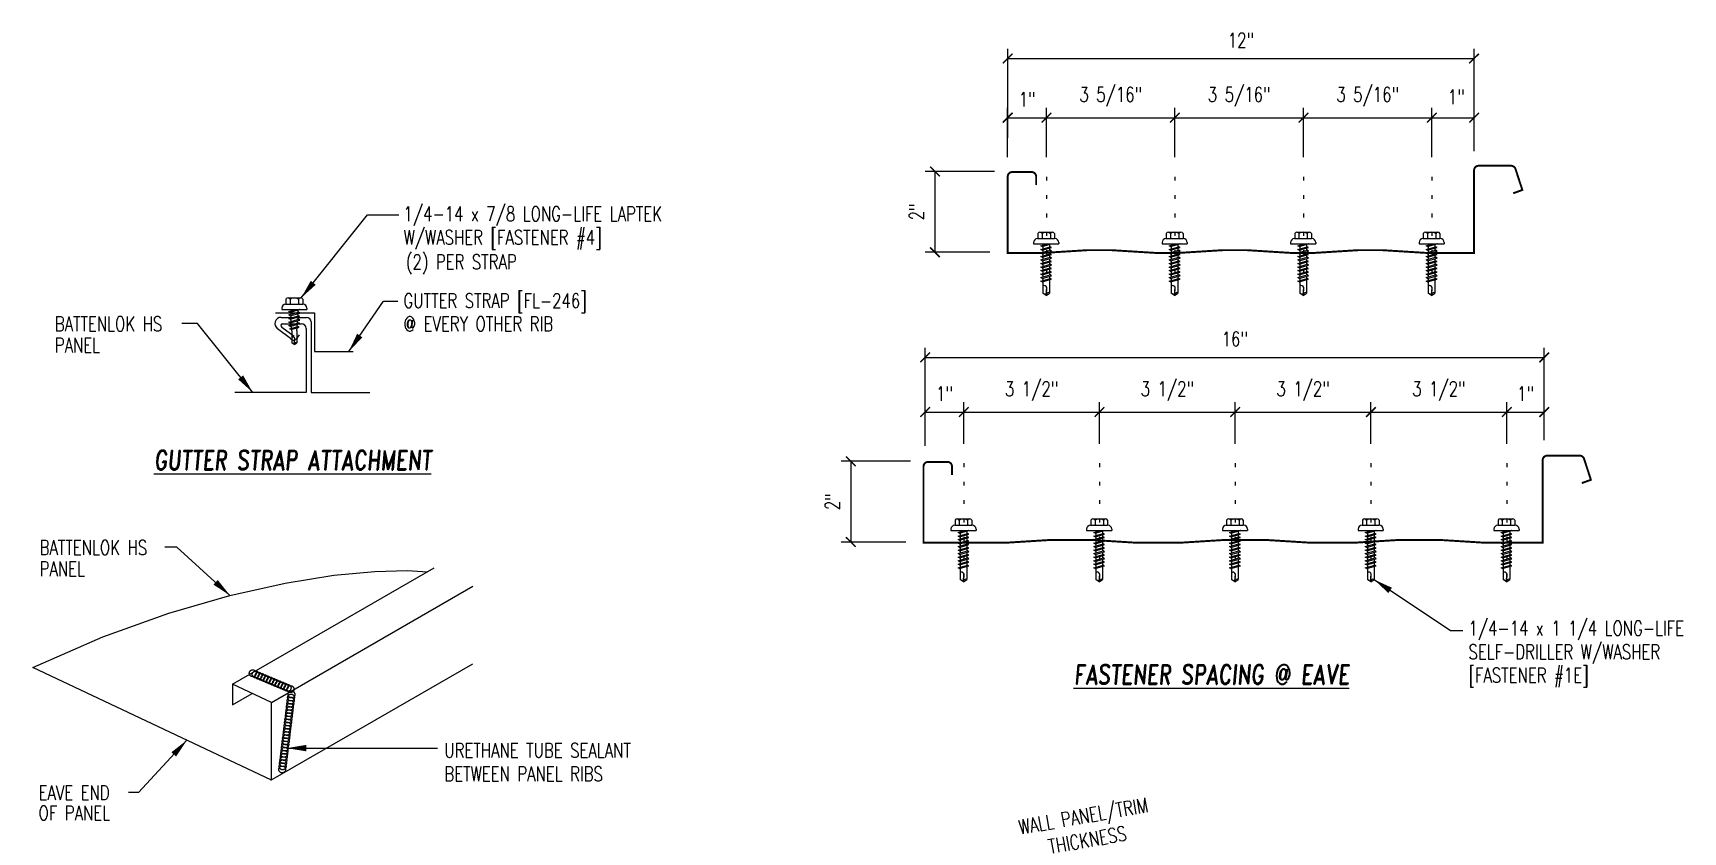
# Model space of a CAD drawing. Header units: inches. Extents: x 5.9 to 48.7, y 11.5 to 61.9.
# Drawn here: x 5.85 to 48.39, y 41.31 to 61.92 of the extents above; entities that cross this region are included whole.
import ezdxf

# ---------------------------------------------------------------- set-up
doc = ezdxf.new("R2010")
doc.units = ezdxf.units.IN
doc.header["$MEASUREMENT"] = 0
doc.linetypes.add('CENTER2', pattern=[1.125, 0.75, -0.125, 0.125, -0.125])
doc.linetypes.add('DOT2', pattern=[0.125, 0, -0.125])
for name, color, linetype in [('DIM', 2, 'Continuous'), ('DIM-DETAIL', 7, 'Continuous'), ('FASTENER', 9, 'Continuous'), ('LABEL', 6, 'Continuous'), ('PANEL', 11, 'Continuous'), ('SEALANT', 253, 'CENTER2'), ('TEXT', 2, 'Continuous'), ('TRIM', 6, 'Continuous')]:
    doc.layers.add(name, color=color, linetype=linetype)
doc.styles.add('ROMAND', font='romand', dxfattribs={"height": 0.075})
doc.styles.add('TEXT', font='SIMPLEX', dxfattribs={"width": 0.75, "height": 6})
doc.styles.add('TEXT1', font='ROMANS.shx', dxfattribs={"width": 0.75, "height": 0.375})
doc.dimstyles.new('DETAIL', dxfattribs={"dimscale": 4, "dimtxt": 0.375, "dimasz": 0.0625, "dimexe": 0.0625, "dimexo": 0.125, "dimgap": 0.0625, "dimtad": 1, "dimdec": 4, "dimzin": 3, "dimdsep": 46, "dimlunit": 4, "dimtxsty": 'TEXT1', "dimblk": 'ARCHTICK', "dimcen": 0.0625, "dimclrd": 7, "dimclre": 7, "dimclrt": 2, "dimadec": 0, "dimazin": 0, "dimtfac": 0.59375, "dimtdec": 4, "dimtmove": 0, "dimatfit": 3, "dimfxl": 0, "dimfrac": 2, "dimtolj": 1, "dimtzin": 3, "dimarcsym": 0})
doc.dimstyles.new('DETAIL$7', dxfattribs={"dimscale": 4, "dimtxt": 6, "dimasz": 0.125, "dimexe": 0.0625, "dimexo": 0.125, "dimgap": 0.0625, "dimtad": 1, "dimdec": 5, "dimzin": 3, "dimdsep": 46, "dimlunit": 4, "dimtxsty": 'TEXT', "dimblk": 'ARCHTICK', "dimcen": 0.0625, "dimclrd": 7, "dimclre": 7, "dimclrt": 2, "dimadec": 0, "dimazin": 0, "dimtfac": 0.666667, "dimtdec": 5, "dimtmove": 0, "dimatfit": 3, "dimfxl": 0, "dimfrac": 2, "dimtolj": 1, "dimtzin": 3, "dimarcsym": 0})

# ---------------------------------------------------------------- blocks, each defined once
blk = doc.blocks.new('_ArchTick')
at = {"color": 0, "linetype": 'ByBlock', "const_width": 0.15}
blk.add_lwpolyline([(-0.5, -0.5), (0.5, 0.5)], dxfattribs=at)
blk = doc.blocks.new('A$C5F8068C3')
at = {"layer": 'TRIM'}
for p, q in [((-3.093, 0.072), (-2.093, 0.072)), ((-2.093, 0.072), (-2.093, -0.928)), ((-2.093, -0.928), (-1.093, -0.928))]:
    blk.add_line(p, q, dxfattribs=at)
blk = doc.blocks.new('FD-F4')
at = {"layer": 'TEXT', "style": 'TEXT1', "width": 0.75}
for s, p in [('1/4-14 x 7/8 LONG-LIFE LAPTEK', (0.005, -0.041)), ('W/WASHER [FASTENER #4]', (0.005, -0.193))]:
    blk.add_text(s, height=0.09375, dxfattribs=at).set_placement(p)
blk.add_attdef('(QUANTITY)', (1.485, -0.193), '', height=0.0938, dxfattribs=at)
at = {"layer": 'TEXT', "style": 'TEXT1', "flags": 1}
for tag, p in [('Color', (0.062, -0.435)), ('Calc', (0.062, -0.435)), ('Opt1', (0.062, -0.435)), ('Opt2', (0.062, -0.435)), ('Opt3', (0.062, -0.435)), ('Description', (0.062, -0.435)), ('Multiple', (0.062, -0.435)), ('Part', (0.062, -0.435)), ('Spare1', (0.062, -0.622)), ('Spare2', (0.062, -0.622)), ('Spare3', (0.062, -0.622)), ('Spare4', (0.062, -0.622)), ('Spare5', (0.062, -0.622)), ('Spare6', (0.062, -0.622)), ('Spare7', (0.062, -0.622)), ('Spare8', (0.062, -0.622)), ('Spare9', (0.062, -0.622)), ('Spare10', (0.062, -0.622))]:
    blk.add_attdef(tag, p, '', height=0.0938, dxfattribs=at)
blk = doc.blocks.new('fz5')
at = {"layer": 'FASTENER'}
for p, q in [((-0.326, 0.071), (-0.326, 0.037)), ((-0.326, 0.037), (0.322, 0.037)), ((-0.226, 0.171), (0.214, 0.171)), ((-0.217, 0.305), (-0.217, 0.171)), ((-0.163, 0.337), (0.159, 0.337)), ((-0.141, -0.014), (0.037, 0.037)), ((-0.108, 0.305), (-0.108, 0.171)), ((-0.105, -0.034), (0.137, 0.035)), ((-0.088, 0.037), (-0.088, 0.001)), ((-0.088, 0.037), (0.085, 0.037)), ((0.085, 0.037), (0.134, 0.037)), ((0.085, 0.02), (0.085, -0.041)), ((0.105, 0.305), (0.105, 0.171)), ((0.137, 0.035), (0.134, 0.037)), ((0.214, 0.305), (0.214, 0.171)), ((0.322, 0.071), (0.322, 0.037)), ((-0.105, -0.034), (-0.141, -0.014)), ((-0.141, -0.105), (0.102, -0.036)), ((-0.105, -0.125), (-0.141, -0.105)), ((-0.141, -0.196), (0.102, -0.127)), ((-0.105, -0.216), (-0.141, -0.196)), ((-0.141, -0.287), (0.102, -0.217)), ((-0.105, -0.307), (-0.141, -0.287)), ((-0.141, -0.378), (0.102, -0.308)), ((-0.105, -0.398), (-0.141, -0.378)), ((-0.122, -0.463), (0.089, -0.403)), ((-0.105, -0.125), (0.137, -0.056)), ((-0.105, -0.216), (0.137, -0.147)), ((-0.105, -0.307), (0.137, -0.238)), ((-0.105, -0.398), (0.137, -0.328)), ((-0.088, -0.029), (-0.088, -0.09)), ((-0.088, -0.12), (-0.088, -0.181)), ((-0.084, -0.27), (-0.088, -0.211)), ((-0.086, -0.483), (0.124, -0.423)), ((-0.078, -0.36), (-0.082, -0.3)), ((-0.071, -0.449), (-0.075, -0.389)), ((0.071, -0.408), (0.075, -0.346)), ((0.077, -0.315), (0.082, -0.253)), ((0.084, -0.223), (0.085, -0.211)), ((0.085, -0.071), (0.085, -0.131)), ((0.085, -0.162), (0.085, -0.211)), ((0.124, -0.423), (0.089, -0.403)), ((0.137, -0.056), (0.102, -0.036)), ((0.137, -0.147), (0.102, -0.127)), ((0.137, -0.238), (0.102, -0.217)), ((0.137, -0.328), (0.102, -0.308)), ((-0.086, -0.483), (-0.122, -0.463)), ((-0.066, -0.516), (-0.069, -0.478)), ((-0.066, -0.516), (-0.066, -0.82)), ((-0.002, -0.866), (-0.066, -0.82)), ((-0.003, -0.854), (0.009, -0.714)), ((-0.002, -0.866), (0.063, -0.82)), ((0.063, -0.515), (0.068, -0.439)), ((0.063, -0.516), (0.063, -0.82))]:
    blk.add_line(p, q, dxfattribs=at)
for centre, radius, start, end in [((-0.226, 0.071), 0.1, 90, 180), ((-0.163, 0.274), 0.0628, 29.8754, 150.1246), ((-0.002, 0.141), 0.196, 56.9974, 123.0026), ((0.159, 0.274), 0.0628, 29.8754, 150.1246), ((0.222, 0.071), 0.1, 0, 90), ((-0.036, -0.723), 0.0461, 11.1445, 130.906), ((0.039, -0.855), 0.0422, 55.4585, 194.8454), ((0.073, -0.516), 0.01, 175.9484, 180)]:
    blk.add_arc(centre, radius, start, end, dxfattribs=at)
blk = doc.blocks.new('dsc-FL-246')
at = {"layer": 'TEXT', "style": 'TEXT1', "width": 0.75}
for s, p in [('GUTTER STRAP [FL-246]', (0, 0)), ('@ EVERY OTHER RIB', (0, -0.6))]:
    blk.add_text(s, height=0.375, dxfattribs=at).set_placement(p)
at = {"layer": 'TEXT', "style": 'TEXT1', "flags": 1}
for tag, p in [('COLOR', (0, -1.2)), ('CALC', (0, -1.2)), ('OPT1', (0, -1.2)), ('OPT2', (0, -1.2)), ('OPT3', (0, -1.2)), ('GAGE', (0, -1.2)), ('SHPLN', (0, -1.2)), ('PART', (0, -1.2)), ('DESCRIPTION', (0, -1.2)), ('MULTIPLE', (0, -1.2)), ('SPARE1', (0, -1.8)), ('SPARE2', (0, -1.8)), ('SPARE3', (0, -1.8)), ('SPARE4', (0, -1.8)), ('SPARE5', (0, -1.8)), ('SPARE6', (0, -1.8)), ('SPARE7', (0, -1.8)), ('SPARE8', (0, -1.8)), ('SPARE9', (0, -1.8)), ('SPARE10', (0, -1.8))]:
    blk.add_attdef(tag, p, '', height=0.375, dxfattribs=at)
blk = doc.blocks.new('LAY-LAB')
at = {"layer": 'LABEL', "color": 6, "style": 'ROMAND', "oblique": 5, "width": 0.75}
blk.add_attdef('LAY-LAB', (0.017, 0.036), '', height=0.188, dxfattribs=at)
blk = doc.blocks.new('*D24')
at = {"layer": 'DEFPOINTS', "color": 0}
for p in [(29.848, 52.143), (28.856, 50.77), (29.848, 50.82)]:
    blk.add_point(p, dxfattribs=at)
at = {"layer": 'DIM', "color": 7, "lineweight": -2}
for p, q in [((28.856, 51.27), (28.856, 52.393)), ((29.848, 51.32), (29.848, 52.393)), ((28.856, 52.143), (29.848, 52.143))]:
    blk.add_line(p, q, dxfattribs=at)
at = {"layer": 'DIM', "color": 7, "lineweight": -2, "xscale": 0.25, "yscale": 0.25, "zscale": 0.25, "rotation": 180}
blk.add_blockref('_ArchTick', (28.856, 52.143), dxfattribs=at)
at = {"layer": 'DIM', "color": 7, "lineweight": -2, "xscale": 0.25, "yscale": 0.25, "zscale": 0.25}
blk.add_blockref('_ArchTick', (29.848, 52.143), dxfattribs=at)
at = {"layer": 'DIM', "color": 2, "insert": (29.352, 52.616), "char_height": 0.375, "attachment_point": 5, "style": 'TEXT1'}
blk.add_mtext('\\A1;1"', dxfattribs=at)
blk = doc.blocks.new('*D25')
at = {"layer": 'DEFPOINTS', "color": 0}
for p in [(28.975, 50.872), (26.937, 48.786), (28.855, 48.786)]:
    blk.add_point(p, dxfattribs=at)
at = {"layer": 'DIM', "color": 7, "lineweight": -2}
for p, q in [((28.475, 50.872), (26.687, 50.872)), ((26.937, 50.872), (26.937, 48.786)), ((28.355, 48.786), (26.687, 48.786))]:
    blk.add_line(p, q, dxfattribs=at)
at = {"layer": 'DIM', "color": 7, "lineweight": -2, "xscale": 0.25, "yscale": 0.25, "zscale": 0.25}
for p, rotation in [((26.937, 50.872), 90), ((26.937, 48.786), 270)]:
    blk.add_blockref('_ArchTick', p, dxfattribs=dict(at, rotation=rotation))
at = {"layer": 'DIM', "color": 2, "insert": (26.464, 49.829), "char_height": 0.375, "attachment_point": 5, "rotation": 90, "style": 'TEXT1'}
blk.add_mtext('\\A1;2"', dxfattribs=at)
blk = doc.blocks.new('*D26')
at = {"layer": 'DEFPOINTS', "color": 0}
for p in [(44.817, 52.143), (43.848, 50.82), (44.817, 50.914)]:
    blk.add_point(p, dxfattribs=at)
at = {"layer": 'DIM', "color": 7, "lineweight": -2}
for p, q in [((43.848, 51.32), (43.848, 52.393)), ((44.817, 51.414), (44.817, 52.393)), ((43.848, 52.143), (44.817, 52.143))]:
    blk.add_line(p, q, dxfattribs=at)
at = {"layer": 'DIM', "color": 7, "lineweight": -2, "xscale": 0.25, "yscale": 0.25, "zscale": 0.25, "rotation": 180}
blk.add_blockref('_ArchTick', (43.848, 52.143), dxfattribs=at)
at = {"layer": 'DIM', "color": 7, "lineweight": -2, "xscale": 0.25, "yscale": 0.25, "zscale": 0.25}
blk.add_blockref('_ArchTick', (44.817, 52.143), dxfattribs=at)
at = {"layer": 'DIM', "color": 2, "insert": (44.333, 52.616), "char_height": 0.375, "attachment_point": 5, "style": 'TEXT1'}
blk.add_mtext('\\A1;1"', dxfattribs=at)
blk = doc.blocks.new('FD-F1e')
at = {"layer": 'TEXT', "style": 'TEXT1', "width": 0.75}
for s, p in [('1/4-14 x 1 1/4 LONG-LIFE', (0.005, -0.041)), ('SELF-DRILLER W/WASHER', (0.005, -0.193)), ('[FASTENER #1E]', (0.005, -0.344))]:
    blk.add_text(s, height=0.09375, dxfattribs=at).set_placement(p)
blk.add_attdef('(QUANTITY)', (0.926, -0.344), '', height=0.0938, dxfattribs=at)
at = {"layer": 'TEXT', "style": 'TEXT1', "flags": 1}
for tag, p in [('Color', (0.024, -0.534)), ('Calc', (0.024, -0.534)), ('Opt1', (0.024, -0.534)), ('Opt2', (0.024, -0.534)), ('Opt3', (0.024, -0.534)), ('Description', (0.024, -0.534)), ('Multiple', (0.024, -0.534)), ('Part', (0.024, -0.534)), ('Spare1', (0.024, -0.721)), ('Spare2', (0.024, -0.721)), ('Spare3', (0.024, -0.721)), ('Spare4', (0.024, -0.721)), ('Spare5', (0.024, -0.721)), ('Spare6', (0.024, -0.721)), ('Spare7', (0.024, -0.721)), ('Spare8', (0.024, -0.721)), ('Spare9', (0.024, -0.721)), ('Spare10', (0.024, -0.721))]:
    blk.add_attdef(tag, p, '', height=0.0938, dxfattribs=at)
blk = doc.blocks.new('*D31')
at = {"color": 7, "lineweight": -2}
for p, q in [((29.848, 51.32), (29.848, 52.393)), ((33.348, 51.32), (33.348, 52.393)), ((29.848, 52.143), (33.348, 52.143))]:
    blk.add_line(p, q, dxfattribs=at)
at = {"layer": 'DEFPOINTS', "color": 0}
for p in [(33.348, 52.143), (29.848, 50.82), (33.348, 50.82)]:
    blk.add_point(p, dxfattribs=at)
at = {"color": 7, "lineweight": -2, "xscale": 0.25, "yscale": 0.25, "zscale": 0.25, "rotation": 180}
blk.add_blockref('_ArchTick', (29.848, 52.143), dxfattribs=at)
at = {"color": 7, "lineweight": -2, "xscale": 0.25, "yscale": 0.25, "zscale": 0.25}
blk.add_blockref('_ArchTick', (33.348, 52.143), dxfattribs=at)
at = {"color": 2, "insert": (31.598, 52.679), "char_height": 0.375, "attachment_point": 5, "style": 'TEXT1'}
blk.add_mtext('\\A1;3 1/2"', dxfattribs=at)
blk = doc.blocks.new('*D32')
at = {"color": 7, "lineweight": -2}
for p, q in [((33.348, 51.32), (33.348, 52.393)), ((36.848, 51.32), (36.848, 52.393)), ((33.348, 52.143), (36.848, 52.143))]:
    blk.add_line(p, q, dxfattribs=at)
at = {"layer": 'DEFPOINTS', "color": 0}
for p in [(36.848, 52.143), (33.348, 50.82), (36.848, 50.82)]:
    blk.add_point(p, dxfattribs=at)
at = {"color": 7, "lineweight": -2, "xscale": 0.25, "yscale": 0.25, "zscale": 0.25, "rotation": 180}
blk.add_blockref('_ArchTick', (33.348, 52.143), dxfattribs=at)
at = {"color": 7, "lineweight": -2, "xscale": 0.25, "yscale": 0.25, "zscale": 0.25}
blk.add_blockref('_ArchTick', (36.848, 52.143), dxfattribs=at)
at = {"color": 2, "insert": (35.098, 52.679), "char_height": 0.375, "attachment_point": 5, "style": 'TEXT1'}
blk.add_mtext('\\A1;3 1/2"', dxfattribs=at)
blk = doc.blocks.new('*D33')
at = {"color": 7, "lineweight": -2}
for p, q in [((36.848, 51.32), (36.848, 52.393)), ((40.348, 51.32), (40.348, 52.393)), ((36.848, 52.143), (40.348, 52.143))]:
    blk.add_line(p, q, dxfattribs=at)
at = {"layer": 'DEFPOINTS', "color": 0}
for p in [(40.348, 52.143), (36.848, 50.82), (40.348, 50.82)]:
    blk.add_point(p, dxfattribs=at)
at = {"color": 7, "lineweight": -2, "xscale": 0.25, "yscale": 0.25, "zscale": 0.25, "rotation": 180}
blk.add_blockref('_ArchTick', (36.848, 52.143), dxfattribs=at)
at = {"color": 7, "lineweight": -2, "xscale": 0.25, "yscale": 0.25, "zscale": 0.25}
blk.add_blockref('_ArchTick', (40.348, 52.143), dxfattribs=at)
at = {"color": 2, "insert": (38.598, 52.679), "char_height": 0.375, "attachment_point": 5, "style": 'TEXT1'}
blk.add_mtext('\\A1;3 1/2"', dxfattribs=at)
blk = doc.blocks.new('*D34')
at = {"color": 7, "lineweight": -2}
for p, q in [((40.348, 51.32), (40.348, 52.393)), ((43.848, 51.32), (43.848, 52.393)), ((40.348, 52.143), (43.848, 52.143))]:
    blk.add_line(p, q, dxfattribs=at)
at = {"layer": 'DEFPOINTS', "color": 0}
for p in [(43.848, 52.143), (40.348, 50.82), (43.848, 50.82)]:
    blk.add_point(p, dxfattribs=at)
at = {"color": 7, "lineweight": -2, "xscale": 0.25, "yscale": 0.25, "zscale": 0.25, "rotation": 180}
blk.add_blockref('_ArchTick', (40.348, 52.143), dxfattribs=at)
at = {"color": 7, "lineweight": -2, "xscale": 0.25, "yscale": 0.25, "zscale": 0.25}
blk.add_blockref('_ArchTick', (43.848, 52.143), dxfattribs=at)
at = {"color": 2, "insert": (42.098, 52.679), "char_height": 0.375, "attachment_point": 5, "style": 'TEXT1'}
blk.add_mtext('\\A1;3 1/2"', dxfattribs=at)
blk = doc.blocks.new('FZ7')
at = {"layer": 'FASTENER'}
for p, q in [((-0.324, 0.071), (-0.324, 0.037)), ((-0.324, 0.037), (0.324, 0.037)), ((-0.224, 0.171), (0.215, 0.171)), ((-0.215, 0.305), (-0.215, 0.171)), ((-0.161, 0.337), (0.161, 0.337)), ((-0.139, -0.016), (0.046, 0.037)), ((-0.107, 0.305), (-0.107, 0.171)), ((-0.104, -0.036), (0.139, 0.033)), ((-0.086, 0.037), (-0.086, -0.001)), ((-0.086, 0.037), (0.086, 0.037)), ((0.086, 0.037), (0.133, 0.037)), ((0.086, 0.018), (0.086, -0.042)), ((0.107, 0.305), (0.107, 0.171)), ((0.139, 0.033), (0.133, 0.037)), ((0.215, 0.305), (0.215, 0.171)), ((0.324, 0.071), (0.324, 0.037)), ((-0.104, -0.036), (-0.139, -0.016)), ((-0.139, -0.107), (0.104, -0.038)), ((-0.104, -0.127), (-0.139, -0.107)), ((-0.139, -0.198), (0.104, -0.128)), ((-0.104, -0.218), (-0.139, -0.198)), ((-0.139, -0.289), (0.104, -0.219)), ((-0.104, -0.309), (-0.139, -0.289)), ((-0.139, -0.38), (0.104, -0.31)), ((-0.104, -0.4), (-0.139, -0.38)), ((-0.139, -0.47), (0.104, -0.401)), ((-0.104, -0.127), (0.139, -0.058)), ((-0.104, -0.218), (0.139, -0.149)), ((-0.104, -0.309), (0.139, -0.239)), ((-0.104, -0.4), (0.139, -0.33)), ((-0.104, -0.491), (0.139, -0.421)), ((-0.086, -0.031), (-0.086, -0.092)), ((-0.086, -0.122), (-0.086, -0.183)), ((-0.086, -0.213), (-0.086, -0.274)), ((-0.086, -0.304), (-0.086, -0.364)), ((-0.086, -0.395), (-0.086, -0.455)), ((0.086, -0.073), (0.086, -0.133)), ((0.086, -0.164), (0.086, -0.224)), ((0.086, -0.255), (0.086, -0.315)), ((0.086, -0.345), (0.086, -0.406)), ((0.139, -0.058), (0.104, -0.038)), ((0.139, -0.149), (0.104, -0.128)), ((0.139, -0.239), (0.104, -0.219)), ((0.139, -0.33), (0.104, -0.31)), ((0.139, -0.421), (0.104, -0.401)), ((-0.104, -0.491), (-0.139, -0.47)), ((-0.139, -0.561), (0.104, -0.492)), ((-0.104, -0.581), (-0.139, -0.561)), ((-0.139, -0.652), (0.104, -0.583)), ((-0.104, -0.672), (-0.139, -0.652)), ((-0.139, -0.743), (0.104, -0.674)), ((-0.104, -0.763), (-0.139, -0.743)), ((-0.139, -0.834), (0.104, -0.765)), ((-0.104, -0.854), (-0.139, -0.834)), ((-0.104, -0.581), (0.139, -0.512)), ((-0.104, -0.672), (0.139, -0.603)), ((-0.104, -0.763), (0.139, -0.694)), ((-0.104, -0.854), (0.139, -0.785)), ((-0.086, -0.486), (-0.086, -0.546)), ((-0.086, -0.577), (-0.086, -0.637)), ((-0.086, -0.667), (-0.086, -0.728)), ((-0.086, -0.758), (-0.086, -0.819)), ((-0.086, -0.849), (-0.086, -0.91)), ((0.086, -0.436), (0.086, -0.497)), ((0.086, -0.527), (0.086, -0.588)), ((0.086, -0.618), (0.086, -0.679)), ((0.086, -0.709), (0.086, -0.77)), ((0.086, -0.8), (0.086, -0.861)), ((0.139, -0.512), (0.104, -0.492)), ((0.139, -0.603), (0.104, -0.583)), ((0.139, -0.694), (0.104, -0.674)), ((0.139, -0.785), (0.104, -0.765)), ((-0.139, -0.925), (0.104, -0.856)), ((-0.104, -0.945), (-0.139, -0.925)), ((-0.104, -0.945), (0.139, -0.876)), ((-0.086, -0.94), (-0.086, -1.232)), ((0, -1.293), (-0.086, -1.232)), ((-0.002, -1.277), (0.014, -1.091)), ((0, -1.293), (0.086, -1.232)), ((0.086, -0.891), (0.086, -1.232)), ((0.139, -0.876), (0.104, -0.856))]:
    blk.add_line(p, q, dxfattribs=at)
for centre, radius, start, end in [((-0.224, 0.071), 0.1, 90, 180), ((-0.161, 0.274), 0.0628, 29.8754, 150.1246), ((0, 0.141), 0.196, 56.9974, 123.0026), ((0.161, 0.274), 0.0628, 29.8754, 150.1246), ((0.224, 0.071), 0.1, 0, 90), ((-0.046, -1.102), 0.0615, 11.1445, 130.906), ((0.054, -1.278), 0.0563, 55.4585, 194.8454)]:
    blk.add_arc(centre, radius, start, end, dxfattribs=at)
blk = doc.blocks.new('*D35')
at = {"color": 7, "lineweight": -2}
for p, q in [((30.981, 58.716), (30.981, 59.988)), ((31.981, 58.716), (31.981, 59.988)), ((30.981, 59.738), (31.981, 59.738))]:
    blk.add_line(p, q, dxfattribs=at)
at = {"layer": 'DEFPOINTS', "color": 0}
for p in [(31.981, 59.738), (30.981, 58.216), (31.981, 58.216)]:
    blk.add_point(p, dxfattribs=at)
at = {"color": 7, "lineweight": -2, "xscale": 0.25, "yscale": 0.25, "zscale": 0.25, "rotation": 180}
blk.add_blockref('_ArchTick', (30.981, 59.738), dxfattribs=at)
at = {"color": 7, "lineweight": -2, "xscale": 0.25, "yscale": 0.25, "zscale": 0.25}
blk.add_blockref('_ArchTick', (31.981, 59.738), dxfattribs=at)
at = {"color": 2, "insert": (31.481, 60.211), "char_height": 0.375, "attachment_point": 5, "style": 'TEXT1'}
blk.add_mtext('\\A1;1"', dxfattribs=at)
blk = doc.blocks.new('*D27')
at = {"color": 7, "lineweight": -2}
for p, q in [((31.981, 58.716), (31.981, 59.988)), ((35.294, 58.716), (35.294, 59.988)), ((31.981, 59.738), (35.294, 59.738))]:
    blk.add_line(p, q, dxfattribs=at)
at = {"layer": 'DEFPOINTS', "color": 0}
for p in [(35.294, 59.738), (31.981, 58.216), (35.294, 58.216)]:
    blk.add_point(p, dxfattribs=at)
at = {"color": 7, "lineweight": -2, "xscale": 0.25, "yscale": 0.25, "zscale": 0.25, "rotation": 180}
blk.add_blockref('_ArchTick', (31.981, 59.738), dxfattribs=at)
at = {"color": 7, "lineweight": -2, "xscale": 0.25, "yscale": 0.25, "zscale": 0.25}
blk.add_blockref('_ArchTick', (35.294, 59.738), dxfattribs=at)
at = {"color": 2, "insert": (33.638, 60.274), "char_height": 0.375, "attachment_point": 5, "style": 'TEXT1'}
blk.add_mtext('\\A1;3 5/16"', dxfattribs=at)
blk = doc.blocks.new('*D28')
at = {"color": 7, "lineweight": -2}
for p, q in [((35.294, 58.716), (35.294, 59.988)), ((38.606, 58.716), (38.606, 59.988)), ((35.294, 59.738), (38.606, 59.738))]:
    blk.add_line(p, q, dxfattribs=at)
at = {"layer": 'DEFPOINTS', "color": 0}
for p in [(38.606, 59.738), (35.294, 58.216), (38.606, 58.216)]:
    blk.add_point(p, dxfattribs=at)
at = {"color": 7, "lineweight": -2, "xscale": 0.25, "yscale": 0.25, "zscale": 0.25, "rotation": 180}
blk.add_blockref('_ArchTick', (35.294, 59.738), dxfattribs=at)
at = {"color": 7, "lineweight": -2, "xscale": 0.25, "yscale": 0.25, "zscale": 0.25}
blk.add_blockref('_ArchTick', (38.606, 59.738), dxfattribs=at)
at = {"color": 2, "insert": (36.95, 60.274), "char_height": 0.375, "attachment_point": 5, "style": 'TEXT1'}
blk.add_mtext('\\A1;3 5/16"', dxfattribs=at)
blk = doc.blocks.new('*D29')
at = {"color": 7, "lineweight": -2}
for p, q in [((38.606, 58.716), (38.606, 59.988)), ((41.919, 58.716), (41.919, 59.988)), ((38.606, 59.738), (41.919, 59.738))]:
    blk.add_line(p, q, dxfattribs=at)
at = {"layer": 'DEFPOINTS', "color": 0}
for p in [(41.919, 59.738), (38.606, 58.216), (41.919, 58.216)]:
    blk.add_point(p, dxfattribs=at)
at = {"color": 7, "lineweight": -2, "xscale": 0.25, "yscale": 0.25, "zscale": 0.25, "rotation": 180}
blk.add_blockref('_ArchTick', (38.606, 59.738), dxfattribs=at)
at = {"color": 7, "lineweight": -2, "xscale": 0.25, "yscale": 0.25, "zscale": 0.25}
blk.add_blockref('_ArchTick', (41.919, 59.738), dxfattribs=at)
at = {"color": 2, "insert": (40.263, 60.274), "char_height": 0.375, "attachment_point": 5, "style": 'TEXT1'}
blk.add_mtext('\\A1;3 5/16"', dxfattribs=at)
blk = doc.blocks.new('*D30')
at = {"layer": 'DEFPOINTS', "color": 0}
for p in [(31.144, 58.351), (29.106, 56.265), (31.025, 56.265)]:
    blk.add_point(p, dxfattribs=at)
at = {"layer": 'DIM', "color": 7, "lineweight": -2}
for p, q in [((30.644, 58.351), (28.856, 58.351)), ((29.106, 58.351), (29.106, 56.265)), ((30.525, 56.265), (28.856, 56.265))]:
    blk.add_line(p, q, dxfattribs=at)
at = {"layer": 'DIM', "color": 7, "lineweight": -2, "xscale": 0.25, "yscale": 0.25, "zscale": 0.25}
for p, rotation in [((29.106, 58.351), 90), ((29.106, 56.265), 270)]:
    blk.add_blockref('_ArchTick', p, dxfattribs=dict(at, rotation=rotation))
at = {"layer": 'DIM', "color": 2, "insert": (28.633, 57.308), "char_height": 0.375, "attachment_point": 5, "rotation": 90, "style": 'TEXT1'}
blk.add_mtext('\\A1;2"', dxfattribs=at)

msp = doc.modelspace()

# ---------------------------------------------------------------- linework, layer by layer
at = {"color": 7}
for p, q in [((30.98129, 59.21586), (30.98129, 61.51303)), ((30.98129, 61.26303), (43.00591, 61.26303)), ((43.00591, 59.37751), (43.00591, 61.51303)), ((43.00591, 58.87751), (43.00591, 59.98801)), ((41.91879, 59.73801), (43.00591, 59.73801))]:
    msp.add_line(p, q, dxfattribs=at)
at = {"layer": 'DIM', "linetype": 'DOT2', "ltscale": 3}
for p, q in [((31.98129, 58.21576), (31.98129, 55.2184)), ((35.29379, 58.21576), (35.29379, 55.2184)), ((38.60629, 58.21576), (38.60629, 55.2184)), ((41.91879, 58.21576), (41.91879, 55.2184)), ((29.84827, 50.82011), (29.84827, 47.82274)), ((33.34827, 50.82011), (33.34827, 47.82274)), ((36.84827, 50.82011), (36.84827, 47.82274)), ((40.34827, 50.82011), (40.34827, 47.82274)), ((43.84827, 50.82011), (43.84827, 47.82274))]:
    msp.add_line(p, q, dxfattribs=at)
at = {"layer": 'DIM', "color": 7}
for p, q in [((28.8564, 51.26992), (28.8564, 53.80317)), ((44.81725, 51.41418), (44.81725, 53.80317)), ((28.8564, 53.55317), (44.81725, 53.55317))]:
    msp.add_line(p, q, dxfattribs=at)
at = {"layer": 'PANEL'}
for p, q in [((12.24787, 54.58625), (12.90047, 54.58625)), ((13.02031, 54.46641), (13.02031, 52.64441)), ((12.49342, 54.03746), (12.15624, 54.29289)), ((12.58081, 54.08957), (12.26825, 54.32808)), ((12.28698, 54.41863), (12.77127, 54.41863)), ((12.71509, 54.13453), (12.6321, 54.01741)), ((12.89111, 54.29879), (12.89111, 52.64441)), ((12.89111, 52.64441), (11.05404, 52.64441)), ((13.02031, 52.64441), (14.53249, 52.64441)), ((10.99787, 45.11926), (16.19402, 48.11926)), ((11.99787, 44.64703), (17.19402, 47.64703)), ((11.98588, 42.64011), (17.19402, 45.64703)), ((11.99787, 44.64703), (10.99787, 45.11926)), ((10.99787, 45.11926), (10.99787, 44.58579)), ((10.99787, 44.58579), (11.50614, 44.87924)), ((11.99787, 42.64703), (11.99787, 44.64703))]:
    msp.add_line(p, q, dxfattribs=at)
at = {"layer": 'PANEL', "const_width": 0.05}
for points in [[(44.01559, 57.78742), (44.25051, 57.87293), (44.07574, 58.41082, 0.3249197), (43.95686, 58.49719), (43.1256, 58.49719, 0.41421356), (43.00591, 58.37751), (43.00591, 56.24912), (43.00591, 56.24912), (41.76369, 56.24897), (40.64106, 56.31913), (40.01843, 56.31913), (38.8958, 56.24897), (38.27316, 56.24897), (37.15053, 56.31913), (36.5279, 56.31913), (35.40527, 56.24897), (34.78263, 56.24897), (33.66, 56.31913), (33.03737, 56.31913), (31.91474, 56.24897), (31.40804, 56.24897), (31.66066, 56.24897), (31.72829, 56.24897), (31.40426, 56.24897), (30.98129, 56.24887), (30.98129, 58.21586, -0.41421356), (31.10088, 58.33544), (31.59583, 58.33544, -0.41421356), (31.71551, 58.21576), (31.71551, 57.99974)], [(45.78348, 50.30839), (46.0184, 50.39389), (45.84363, 50.93178, 0.3249197), (45.72475, 51.01816), (44.89349, 51.01816, 0.41421356), (44.7738, 50.89847), (44.7738, 48.77009), (44.06649, 48.76993), (43.28158, 48.76993), (42.15895, 48.8401), (41.03632, 48.8401), (39.91368, 48.76993), (38.79105, 48.76993), (37.66842, 48.8401), (36.54579, 48.8401), (35.42315, 48.76993), (34.30052, 48.76993), (33.17789, 48.8401), (32.05526, 48.8401), (30.93262, 48.76993), (29.17593, 48.76993), (29.74105, 48.76993), (29.55868, 48.76993), (29.23465, 48.76993), (28.81168, 48.76984), (28.81168, 50.73682, -0.41421356), (28.93127, 50.85641), (29.42622, 50.85641, -0.41421356), (29.5459, 50.73673), (29.5459, 50.52071)]]:
    msp.add_lwpolyline(points, format="xyb", dxfattribs=at)
at = {"layer": 'PANEL'}
msp.add_lwpolyline([(11.99787, 42.64703), (5.85138, 45.54956), (7.65554, 46.34065), (9.35522, 46.95495), (10.92825, 47.41183), (12.35247, 47.73068), (13.60572, 47.93088), (14.66584, 48.0318), (15.51067, 48.05283), (16.02144, 48.01962)], dxfattribs=at)
for centre, radius, start, end in [((12.24787, 54.42526), 0.16099, 90, 235.307059), ((12.90047, 54.46641), 0.11984, 360, 90), ((12.28863, 54.37108), 0.04759, 91.991316, 244.643872), ((12.57307, 54.0987), 0.10047, 217.559177, 305.98502), ((12.77127, 54.29879), 0.11984, 0, 90)]:
    msp.add_arc(centre, radius, start, end, dxfattribs=at)
at = {"layer": 'SEALANT'}
for centre in [(11.51675, 45.40226), (11.59169, 45.37072), (11.66662, 45.33918), (11.74156, 45.30763), (11.8165, 45.27609), (11.89144, 45.24455), (11.96638, 45.213), (12.04132, 45.18146), (12.11625, 45.14992), (12.19119, 45.11837), (12.26613, 45.08683), (12.34107, 45.05529), (12.41601, 45.02374), (12.48498, 44.61421), (12.49095, 44.9922), (12.49487, 44.69491), (12.50476, 44.77561), (12.51465, 44.85632), (12.43554, 44.21069), (12.44543, 44.29139), (12.45532, 44.3721), (12.46521, 44.4528), (12.4751, 44.5335), (12.3861, 43.80718), (12.39599, 43.88788), (12.40588, 43.96858), (12.41577, 44.04929), (12.42565, 44.12999), (12.32677, 43.32296), (12.33666, 43.40366), (12.34655, 43.48436), (12.35644, 43.56507), (12.36632, 43.64577), (12.37621, 43.72647), (12.27733, 42.91944), (12.28722, 43.00015), (12.29711, 43.08085), (12.30699, 43.16155), (12.31688, 43.24226)]:
    msp.add_circle(centre, 0.08824, dxfattribs=at)

# ---------------------------------------------------------------- block references
at = {"color": 7, "xscale": 0.25, "yscale": 0.25, "zscale": 0.25, "rotation": 180}
msp.add_blockref('_ArchTick', (30.98129, 61.26303), dxfattribs=at)
at = {"color": 7, "xscale": 0.25, "yscale": 0.25, "zscale": 0.25}
for p in [(43.00591, 61.26303), (43.00591, 59.73801)]:
    msp.add_blockref('_ArchTick', p, dxfattribs=at)
at = {"layer": 'DIM', "color": 7, "xscale": 0.25, "yscale": 0.25, "zscale": 0.25, "rotation": 180}
msp.add_blockref('_ArchTick', (28.8564, 53.55317), dxfattribs=at)
at = {"layer": 'DIM', "color": 7, "xscale": 0.25, "yscale": 0.25, "zscale": 0.25}
msp.add_blockref('_ArchTick', (44.81725, 53.55317), dxfattribs=at)
at = {"layer": 'FASTENER'}
for name, p in [('FZ7', (31.97413, 56.44594)), ('FZ7', (35.28663, 56.44594)), ('FZ7', (38.59913, 56.44594)), ('FZ7', (41.91163, 56.44594)), ('fz5', (12.59101, 54.75198)), ('FZ7', (29.8411, 49.05029)), ('FZ7', (33.3411, 49.05029)), ('FZ7', (36.8411, 49.05029)), ('FZ7', (40.3411, 49.05029)), ('FZ7', (43.8411, 49.05029))]:
    msp.add_blockref(name, p, dxfattribs=at)
at = {"layer": 'LABEL', "xscale": 2.666666666666686, "yscale": 2.666666666666679, "zscale": 2.66666666666668}
for p, values in [((8.92963, 50.55621), {'LAY-LAB': '%%UGUTTER STRAP ATTACHMENT'}), ((32.64264, 45.02575), {'LAY-LAB': '%%UFASTENER SPACING @ EAVE'})]:
    msp.add_blockref('LAY-LAB', p, dxfattribs=at).add_auto_attribs(values)
at = {"layer": 'TEXT', "xscale": 4, "yscale": 4, "zscale": 4}
for name, p in [('FD-F4', (15.38337, 57.23463)), ('FD-F1e', (42.84178, 46.54124))]:
    msp.add_blockref(name, p, dxfattribs=at)
at = {"layer": 'TEXT'}
for name, p in [('dsc-FL-246', (15.40294, 54.82914)), ('A$C5F8068C3', (15.19995, 54.63143))]:
    msp.add_blockref(name, p, dxfattribs=at)

# ---------------------------------------------------------------- texts
at = {"color": 2, "char_height": 0.375, "attachment_point": 5, "style": 'TEXT1'}
for s, insert in [('\\A1;12"', (36.9936, 61.73625)), ('\\A1;1"', (42.5454, 60.27372))]:
    msp.add_mtext(s, dxfattribs=dict(at, insert=insert))
at = {"layer": 'DIM', "color": 2, "insert": (36.83682, 54.02638), "char_height": 0.375, "attachment_point": 5, "style": 'TEXT1'}
msp.add_mtext('\\A1;16"', dxfattribs=at)
at = {"layer": 'DIM-DETAIL', "color": 2, "insert": (32.9815, 41.40966), "char_height": 0.375, "attachment_point": 5, "rotation": 10, "style": 'TEXT1'}
msp.add_mtext('\\A1;WALL PANEL/TRIM\\PTHICKNESS', dxfattribs=at)
at = {"layer": 'TEXT', "style": 'TEXT1', "width": 0.75}
for s, p in [('(2) PER STRAP', (15.46657, 55.82902)), ('BATTENLOK HS', (6.41143, 54.23145)), ('PANEL', (6.41143, 53.68248)), ('BATTENLOK HS', (6.02116, 48.45898)), ('PANEL', (6.02116, 47.91001)), ('URETHANE TUBE SEALANT', (16.45658, 43.22586)), ('BETWEEN PANEL RIBS', (16.45658, 42.61871)), ('EAVE END ', (5.99447, 42.13403)), ('OF PANEL', (5.99447, 41.60994))]:
    msp.add_text(s, height=0.375, dxfattribs=at).set_placement(p)

# ---------------------------------------------------------------- dimensions: what is measured, and where the dimension line sits
for base, p1, p2, picture, middle in [((31.98129, 59.73801), (30.98129, 58.21586), (31.98129, 58.21576), '*D35', (31.48129, 60.21122)), ((35.29379, 59.73801), (31.98129, 58.21576), (35.29379, 58.21576), '*D27', (33.63754, 60.27372)), ((38.60629, 59.73801), (35.29379, 58.21576), (38.60629, 58.21576), '*D28', (36.95004, 60.27372)), ((41.91879, 59.73801), (38.60629, 58.21576), (41.91879, 58.21576), '*D29', (40.26254, 60.27372)), ((33.34827, 52.14309), (29.84827, 50.82011), (33.34827, 50.82011), '*D31', (31.59827, 52.67881)), ((36.84827, 52.14309), (33.34827, 50.82011), (36.84827, 50.82011), '*D32', (35.09827, 52.67881)), ((40.34827, 52.14309), (36.84827, 50.82011), (40.34827, 50.82011), '*D33', (38.59827, 52.67881)), ((43.84827, 52.14309), (40.34827, 50.82011), (43.84827, 50.82011), '*D34', (42.09827, 52.67881))]:
    dim = msp.add_linear_dim(base=base, p1=p1, p2=p2, dimstyle='DETAIL')
    dim.commit()
    dim.dimension.update_dxf_attribs({"geometry": picture, "text_midpoint": middle})
at = {"layer": 'DIM'}
for base, p1, p2, picture, middle in [((29.10635, 56.26458), (31.14433, 58.35115), (31.02474, 56.26458), '*D30', (28.63314, 57.30787)), ((26.93674, 48.78554), (28.97471, 50.87212), (28.85513, 48.78554), '*D25', (26.46353, 49.82883))]:
    dim = msp.add_linear_dim(base=base, p1=p1, p2=p2, angle=90, text='2"', dimstyle='DETAIL', override={"dimtxt": 0.375, "dimtmove": 0}, dxfattribs=at)
    dim.commit()
    dim.dimension.update_dxf_attribs({"geometry": picture, "text_midpoint": middle})
for base, p1, p2, picture, middle in [((29.84827, 52.14309), (28.8564, 50.76992), (29.84827, 50.82011), '*D24', (29.35233, 52.61631)), ((44.81725, 52.14309), (43.84827, 50.82011), (44.81725, 50.91418), '*D26', (44.33276, 52.61631))]:
    dim = msp.add_linear_dim(base=base, p1=p1, p2=p2, text='1"', dimstyle='DETAIL', override={"dimtxt": 0.375, "dimtmove": 0}, dxfattribs=at)
    dim.commit()
    dim.dimension.update_dxf_attribs({"geometry": picture, "text_midpoint": middle})

# ---------------------------------------------------------------- leaders
msp.add_leader([(12.39462, 43.4702), (14.9472, 43.4702), (16.28227, 43.4702)], dimstyle='DETAIL$7')
at = {"layer": 'TEXT'}
for points in [[(12.7648, 55.08684), (14.47342, 57.22725), (15.27997, 57.22725)], [(13.99209, 53.70351), (14.88971, 55.00407), (15.25395, 55.00407)], [(11.51757, 52.64689), (10.09169, 54.42874), (9.68887, 54.42874)], [(40.42739, 47.81816), (42.39684, 46.50211), (42.72051, 46.50211)]]:
    msp.add_leader(points, dimstyle='DETAIL$7', dxfattribs=at)
for points in [[(10.92825, 47.41183), (9.56395, 48.6589), (9.25063, 48.6589)], [(9.81984, 43.67555), (8.57359, 42.32743), (8.31249, 42.32743)]]:
    msp.add_leader(points, dimstyle='DETAIL$7', override={"dimtxt": 0.375, "dimtmove": 0}, dxfattribs=at)

doc.saveas('drawing.dxf')
